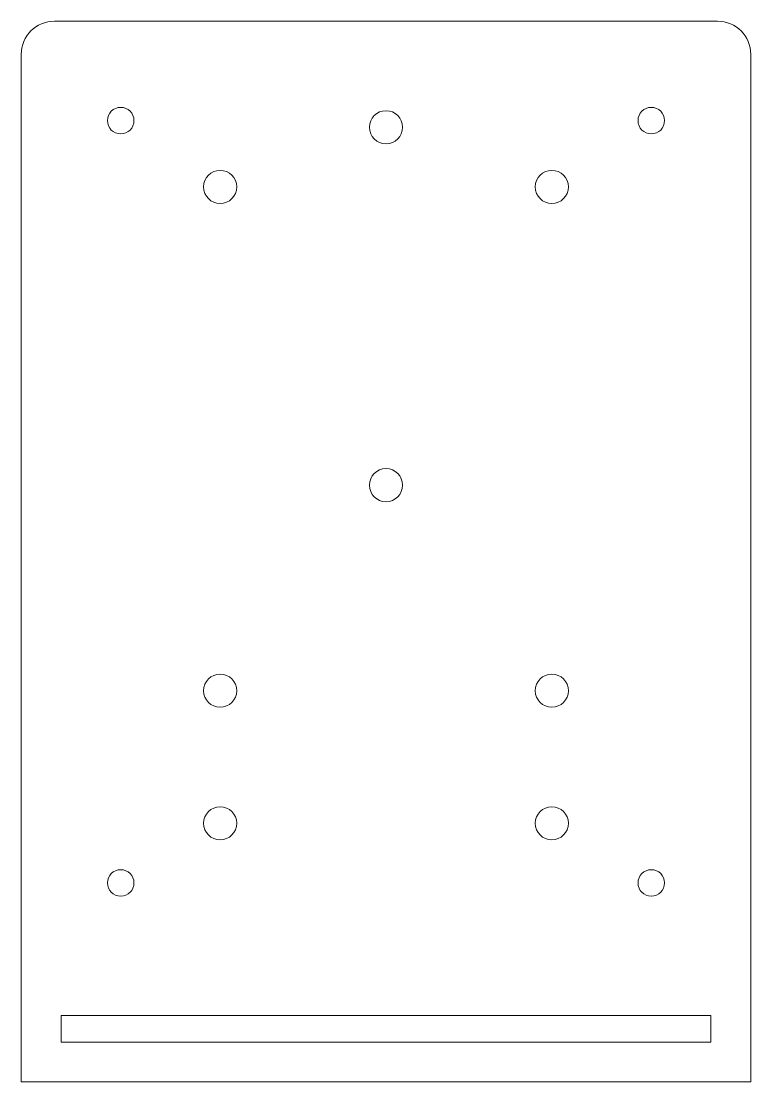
# Model space of a CAD drawing. Header units: millimetres. Extents: x 0 to 110, y 0 to 160.
import ezdxf

# ---------------------------------------------------------------- set-up
doc = ezdxf.new("R2010")
doc.units = ezdxf.units.MM
doc.layers.add('1', color=7, linetype='CONTINUOUS', true_color=0xffffff)
doc.layers.add('61', color=7, linetype='CONTINUOUS', true_color=0xffffff)

msp = doc.modelspace()

# ---------------------------------------------------------------- linework, layer by layer
at = {"layer": '1', "color": 252, "linetype": 'Continuous', "lineweight": 13}
for p, q in [((105, 160), (5, 160)), ((0, 155), (0, 0)), ((110, 0), (110, 155)), ((6, 6), (6, 10)), ((6, 10), (104, 10)), ((104, 10), (104, 6)), ((104, 6), (6, 6)), ((0, 0), (110, 0))]:
    msp.add_line(p, q, dxfattribs=at)
at = {"layer": '1', "color": 252, "linetype": 'Continuous', "lineweight": 13, "extrusion": (0, 0, -1)}
for centre in [(-15, 145), (-95, 145), (-15, 30), (-95, 30)]:
    msp.add_circle(centre, 2, dxfattribs=at)
at = {"layer": '1', "color": 252, "linetype": 'Continuous', "lineweight": 13}
for centre in [(55, 144), (30, 135), (80, 135), (55, 90), (30, 59), (80, 59), (30, 39), (80, 39)]:
    msp.add_circle(centre, 2.5, dxfattribs=at)
at = {"layer": '1', "color": 252, "linetype": 'Continuous', "lineweight": 13, "extrusion": (0, 0, -1)}
for centre, start, end in [((-5, 155), 0, 90), ((-105, 155), 90, 180)]:
    msp.add_arc(centre, 5, start, end, dxfattribs=at)
at = {"layer": '61', "color": 23, "linetype": 'Continuous', "lineweight": 18}
msp.add_point((0, 0), dxfattribs=at)

doc.saveas('drawing.dxf')
